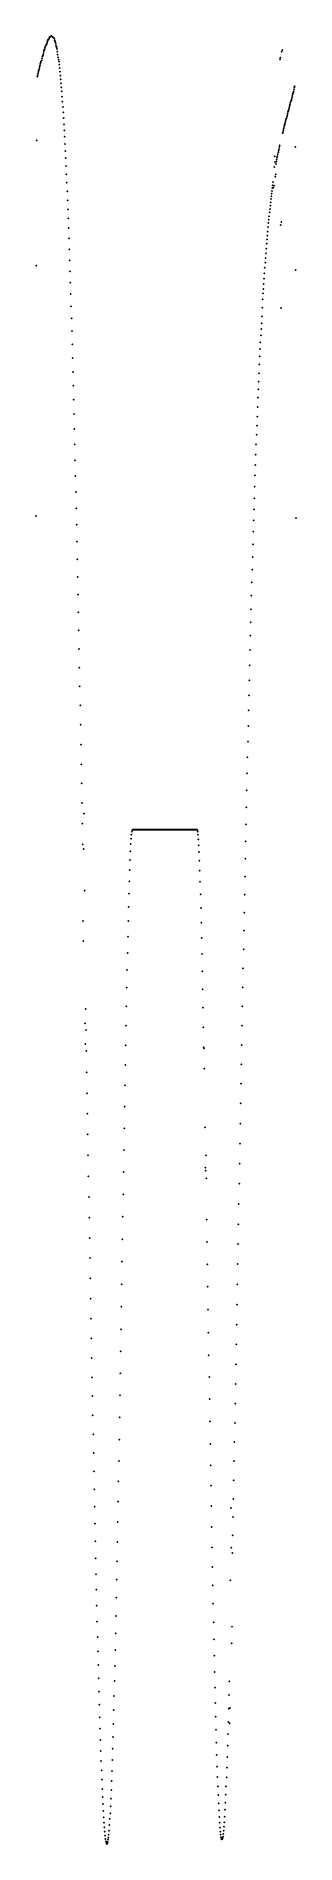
# Model space of a CAD drawing. Header units: metres. Extents: x 0 to 360, y -1401 to 1096.
import ezdxf

# ---------------------------------------------------------------- set-up
doc = ezdxf.new("R2010")
doc.units = ezdxf.units.M

msp = doc.modelspace()

# ---------------------------------------------------------------- linework, layer by layer
for p in [(10.5, 1074.4), (11, 1076.5), (11.5, 1077.8), (12, 1078.7), (12.5, 1080.4), (13, 1082.6), (13.5, 1083.9), (14, 1084.8), (14.5, 1085.6), (15, 1086.9), (15.5, 1088.6), (16, 1090.4), (16.5, 1091.7), (17, 1092.1), (17.5, 1092.1), (18, 1093), (18.5, 1094.3), (19, 1095.1), (19.5, 1095.6), (20, 1095.6), (20.5, 1096), (21, 1096.4), (21.5, 1096.4), (22, 1096), (22.5, 1095.6), (23, 1095.1), (23.5, 1094.7), (24, 1094.7), (24.5, 1094.3), (25, 1093), (25.5, 1090.8), (26, 1089.1), (26.5, 1088.2), (27, 1086.5), (27.5, 1083.9), (28, 1081.7), (28.5, 1080.4), (29, 1078.7), (29.5, 1075.2), (340, 1075.2), (340.5, 1077.4), (4, 1049.8), (4.5, 1051.9), (5, 1054.1), (5.5, 1056.2), (6, 1058.4), (6.5, 1060.1), (7, 1061.4), (7.5, 1062.7), (8, 1065.3), (8.5, 1067.9), (9, 1069.2), (9.5, 1070.1), (10, 1071.8), (30, 1070.9), (30.5, 1067), (31, 1064), (31.5, 1061), (32, 1057.1), (32.5, 1052.4), (337.5, 1064.4), (338, 1066.6), (1.5, 1040.3), (2, 1042.4), (2.5, 1044.6), (3, 1046.7), (3.5, 1048.5), (33, 1047.2), (33.5, 1042), (34, 1036.8), (34.5, 1031.2), (35, 1025.6), (357.5, 1025.6), (358, 1027.3), (35.5, 1020), (36, 1013), (36.5, 1005.7), (351, 1000.5), (351.5, 1002.2), (352, 1004.4), (352.5, 1006.6), (353, 1007.9), (353.5, 1009.2), (354, 1011.3), (354.5, 1013.9), (355, 1016.1), (355.5, 1017.4), (356, 1018.7), (356.5, 1020.4), (357, 1023), (37, 998.4), (37.5, 991), (38, 983.2), (38.5, 974.6), (344, 974.2), (344.5, 975.9), (345, 978), (345.5, 980.2), (346, 981.9), (346.5, 983.2), (347, 985.4), (347.5, 987.6), (348, 989.7), (348.5, 991.9), (349, 993.2), (349.5, 994.5), (350, 996.2), (350.5, 998.4), (1, 952.6), (39, 966.4), (39.5, 957.3), (341, 962.5), (341.5, 964.2), (342, 966.4), (342.5, 968.5), (343, 970.7), (343.5, 972.9), (40, 947.4), (40.5, 937.9), (41, 927.9), (330, 930.5), (333, 925.8), (333.5, 928.4), (334, 930.5), (334.5, 933.1), (335, 936.1), (335.5, 938.3), (336, 940.5), (336.5, 943.1), (337, 945.6), (358.5, 943.1), (41.5, 917.1), (42, 905.5), (329.5, 915.8), (330.5, 922.3), (331, 902.4), (331.5, 905.5), (332, 919.7), (332.5, 922.8), (42.5, 893.8), (43, 882.1), (325.5, 875.2), (326, 878.7), (326.5, 882.6), (327, 886.5), (327.5, 890.4), (328, 894.7), (328.5, 886.9), (329, 889.9), (43.5, 869.6), (44, 857.1), (323, 852.8), (323.5, 857.5), (324, 862.3), (324.5, 867), (325, 871.3), (44.5, 844.6), (45, 831.2), (320.5, 826.4), (321, 832.5), (321.5, 838.1), (322, 842.8), (322.5, 847.6), (338.5, 835.5), (339.5, 839.4), (45.5, 816.9), (46, 801.8), (318.5, 802.7), (319, 809.6), (319.5, 815.6), (320, 820.8), (0.5, 779.3), (46.5, 786.7), (316.5, 776.3), (317, 783.6), (317.5, 790.1), (318, 796.2), (47, 771.6), (47.5, 756), (315, 753.8), (315.5, 761.2), (316, 768.5), (359, 773.3), (48, 740), (313.5, 732.7), (314, 740.9), (314.5, 746.9), (48.5, 723.2), (49, 706.3), (312, 699.4), (312.5, 709.3), (313, 721.4), (339, 720.6), (49.5, 689), (311, 683), (311.5, 691.6), (50, 670.5), (50.5, 651.5), (309.5, 654), (310, 664), (310.5, 673.5), (51, 632.4), (308.5, 630.7), (309, 642.8), (51.5, 613.4), (307.5, 608.3), (308, 619.1), (52, 594), (306.5, 584.1), (307, 597), (52.5, 574.1), (53, 553.8), (305.5, 558.1), (306, 570.7), (53.5, 532.2), (304.5, 532.2), (305, 545.6), (54, 510.2), (303.5, 503.7), (304, 518), (54.5, 488.6), (303, 489.5), (55, 466.6), (302, 457.9), (302.5, 473.9), (0, 433.3), (55.5, 444.1), (301, 427.2), (301.5, 442.4), (359.5, 430.7), (56, 421.2), (300.5, 411.7), (56.5, 397.9), (299.5, 376.7), (300, 394.4), (57, 373.7), (299, 359.4), (57.5, 349.1), (58, 324.9), (298.5, 341.7), (58.5, 300.2), (297.5, 304.6), (298, 323.1), (59, 275.2), (297, 286.4), (296.5, 267.8), (59.5, 249.7), (295.5, 227.2), (296, 248), (60, 223.8), (295, 206.5), (60.5, 197.9), (294.5, 185.8), (61, 171.9), (294, 165), (61.5, 145.2), (293.5, 143.4), (62, 117.5), (293, 121.4), (62.5, 90.3), (292, 77.8), (292.5, 99.8), (63, 63.9), (291.5, 54.4), (63.5, 36.7), (291, 30.7), (64, 8.2), (66.5, 22), (134.5, 0), (135, 0), (135.5, 0), (136, 0), (138, 0), (138.5, 0), (139, 0), (139.5, 0), (140, 0), (140.5, 0), (141, 0), (142.5, 0), (143, 0), (143.5, 0), (145.5, 0), (146, 0), (146.5, 0), (147, 0), (147.5, 0), (149.5, 0), (150, 0), (150.5, 0), (151, 0), (151.5, 0), (152, 0), (152.5, 0), (154.5, 0), (155, 0), (155.5, 0), (157, 0), (157.5, 0), (158, 0), (159.5, 0), (160, 0), (161, 0), (161.5, 0), (162, 0), (162.5, 0), (163, 0), (163.5, 0), (164.5, 0), (165, 0), (165.5, 0), (167.5, 0), (168, 0), (168.5, 0), (170.5, 0), (171, 0), (172, 0), (172.5, 0), (173, 0), (173.5, 0), (175.5, 0), (176, 0), (176.5, 0), (177, 0), (177.5, 0), (179, 0), (179.5, 0), (180, 0), (180.5, 0), (181, 0), (182.5, 0), (183, 0), (183.5, 0), (184.5, 0), (185, 0), (185.5, 0), (186.5, 0), (187, 0), (187.5, 0), (189, 0), (189.5, 0), (190, 0), (192, 0), (192.5, 0), (194, 0), (194.5, 0), (195, 0), (196, 0), (196.5, 0), (198.5, 0), (200, 0), (200.5, 0), (202.5, 0), (203, 0), (203.5, 0), (204, 0), (207, 0), (207.5, 0), (208.5, 0), (209, 0), (211, 0), (211.5, 0), (212, 0), (214, 0), (214.5, 0), (215, 0), (217, 0), (217.5, 0), (218, 0), (218.5, 0), (219, 0), (219.5, 0), (221.5, 0), (222, 0), (222.5, 0), (290.5, 7.3), (64.5, -20.3), (131, -19.9), (131.5, -12.5), (132, -6.9), (132.5, -2.6), (133, -0.4), (133.5, 0), (134, 0), (136.5, 0), (137, 0), (137.5, 0), (141.5, 0), (142, 0), (144, 0), (144.5, 0), (145, 0), (148, 0), (148.5, 0), (149, 0), (153, 0), (153.5, 0), (154, 0), (156, 0), (156.5, 0), (158.5, 0), (159, 0), (160.5, 0), (164, 0), (166, 0), (166.5, 0), (167, 0), (169, 0), (169.5, 0), (170, 0), (171.5, 0), (174, 0), (174.5, 0), (175, 0), (178, 0), (178.5, 0), (181.5, 0), (182, 0), (184, 0), (186, 0), (188, 0), (188.5, 0), (190.5, 0), (191, 0), (191.5, 0), (193, 0), (193.5, 0), (195.5, 0), (197, 0), (197.5, 0), (198, 0), (199, 0), (199.5, 0), (201, 0), (201.5, 0), (202, 0), (204.5, 0), (205, 0), (205.5, 0), (206, 0), (206.5, 0), (208, 0), (209.5, 0), (210, 0), (210.5, 0), (212.5, 0), (213, 0), (213.5, 0), (215.5, 0), (216, 0), (216.5, 0), (220, 0), (220.5, 0), (221, 0), (223, -0.4), (223.5, -2.6), (224, -6.9), (224.5, -13.4), (225, -21.6), (290, -16), (66, -26.8), (130, -41.9), (130.5, -29.8), (225.5, -31.1), (226, -42.8), (289.5, -40.2), (129, -71.3), (129.5, -55.7), (226.5, -56.6), (227, -72.1), (289, -65.2), (67, -84.2), (128.5, -88.6), (227.5, -89.4), (288.5, -89.9), (128, -106.7), (228, -108.4), (288, -114.5), (65, -126.1), (127, -147.7), (127.5, -126.1), (228.5, -128.7), (287.5, -139.5), (65.5, -153.8), (126.5, -170.6), (229, -149.9), (229.5, -171.9), (287, -165.5), (126, -194), (230, -195.7), (286.5, -191.8), (125.5, -218.2), (230.5, -220.8), (286, -217.7), (68.5, -248), (125, -244.1), (231, -246.2), (285.5, -244.1), (67.5, -267.8), (124.5, -270.9), (231.5, -273), (285, -270.9), (68, -296.4), (69, -276.9), (124, -298.1), (284.5, -297.6), (69.5, -305.9), (232, -300.7), (232.5, -302.4), (284, -324.4), (70, -335.2), (123.5, -325.3), (233, -330.5), (70.5, -364.2), (123, -353.4), (283.5, -351.2), (71, -392.3), (122.5, -382.8), (283, -378.4), (71.5, -420.8), (122, -412.6), (233.5, -411.3), (282.5, -406.1), (121.5, -442.8), (282, -433.7), (72, -450.1), (121, -473), (234, -467), (234.5, -471.3), (235, -450.1), (281.5, -461.4), (72.5, -479.1), (235.5, -481.7), (281, -489), (73, -507.6), (120.5, -503.7), (280.5, -517.1), (73.5, -536.1), (120, -534.8), (236, -539.1), (280, -545.2), (74, -564.2), (119.5, -565.9), (236.5, -569.8), (279.5, -572.4), (74.5, -591.8), (119, -597), (75, -619.9), (237, -600.5), (279, -600), (75.5, -648), (118.5, -628.1), (237.5, -631.6), (278.5, -628.1), (118, -659.2), (238, -663.1), (278, -656.2), (76, -675.6), (117.5, -690.3), (238.5, -695.1), (277.5, -683.9), (76.5, -702.9), (117, -721), (277, -711.1), (77, -730.1), (239, -726.2), (276.5, -738.7), (77.5, -756.9), (116.5, -751.2), (239.5, -756.4), (276, -765.9), (78, -782.8), (116, -781.5), (240, -786.7), (275.5, -793.2), (78.5, -809.1), (115.5, -812.2), (240.5, -817.8), (275, -819.9), (79, -835.5), (115, -842.8), (241, -848.9), (274.5, -846.3), (79.5, -861.4), (114.5, -872.2), (274, -872.6), (80, -886.9), (241.5, -878.3), (273.5, -899), (80.5, -911.5), (114, -900.3), (242, -906.3), (81, -935.3), (113.5, -928.4), (242.5, -934.4), (269.5, -937.4), (273, -924.9), (81.5, -959), (113, -956.9), (243, -963.4), (272.5, -950), (82, -983.2), (112.5, -984.5), (243.5, -991.9), (270, -992.3), (272, -975), (82.5, -1007), (112, -1010.9), (244, -1018.7), (271.5, -999.6), (83, -1029), (111.5, -1036.4), (244.5, -1044.1), (269, -1037.2), (83.5, -1050.2), (84, -1072.2), (111, -1061.4), (245, -1069.6), (84.5, -1094.3), (110.5, -1086.5), (245.5, -1095.1), (85, -1115.4), (110, -1110.7), (246, -1118.9), (271, -1101.2), (85.5, -1135.3), (109.5, -1133.6), (246.5, -1141.3), (270.5, -1124.5), (86, -1154.3), (86.5, -1172.9), (109, -1155.6), (247, -1163.8), (87, -1191), (108, -1196.9), (108.5, -1176.6), (247.5, -1185.8), (267, -1195.8), (267.5, -1176.8), (87.5, -1209.2), (107.5, -1216.6), (248, -1206.6), (266.5, -1214.8), (268.5, -1213.9), (88, -1226.4), (88.5, -1242.4), (107, -1235.8), (248.5, -1225.6), (249, -1243.7), (266, -1232.9), (268, -1234.7), (89, -1258), (89.5, -1273.1), (106, -1270), (106.5, -1253.8), (249.5, -1261.4), (265, -1265.8), (265.5, -1249.8), (90, -1286.9), (105.5, -1285.5), (250, -1278.7), (250.5, -1294.7), (264, -1296), (264.5, -1281.3), (90.5, -1299.9), (91, -1312.8), (104.5, -1314.6), (105, -1300.8), (251, -1309), (251.5, -1321.9), (263, -1321.9), (263.5, -1309.4), (91.5, -1325.4), (92, -1336.6), (92.5, -1346.5), (103.5, -1338.8), (104, -1327.1), (252, -1334), (252.5, -1345.2), (262, -1344.4), (262.5, -1333.6), (93, -1356), (93.5, -1364.7), (94, -1372), (102, -1367.3), (102.5, -1359.1), (103, -1349.6), (253, -1355.2), (253.5, -1364.3), (254, -1372), (260.5, -1371.6), (261, -1363.8), (261.5, -1354.3), (94.5, -1378.5), (95, -1384.6), (95.5, -1390.2), (96, -1394.9), (96.5, -1398), (99.5, -1395.8), (100, -1392.8), (100.5, -1388.9), (101, -1383.3), (101.5, -1375.5), (254.5, -1378.9), (255, -1384.6), (255.5, -1388.9), (256, -1392.3), (256.5, -1394.5), (257, -1395.4), (257.5, -1394.5), (258, -1393.2), (258.5, -1391.5), (259, -1388), (259.5, -1383.3), (260, -1377.6), (97, -1399.7), (97.5, -1401), (98, -1401.4), (98.5, -1401), (99, -1398.8)]:
    msp.add_point(p)

doc.saveas('drawing.dxf')
